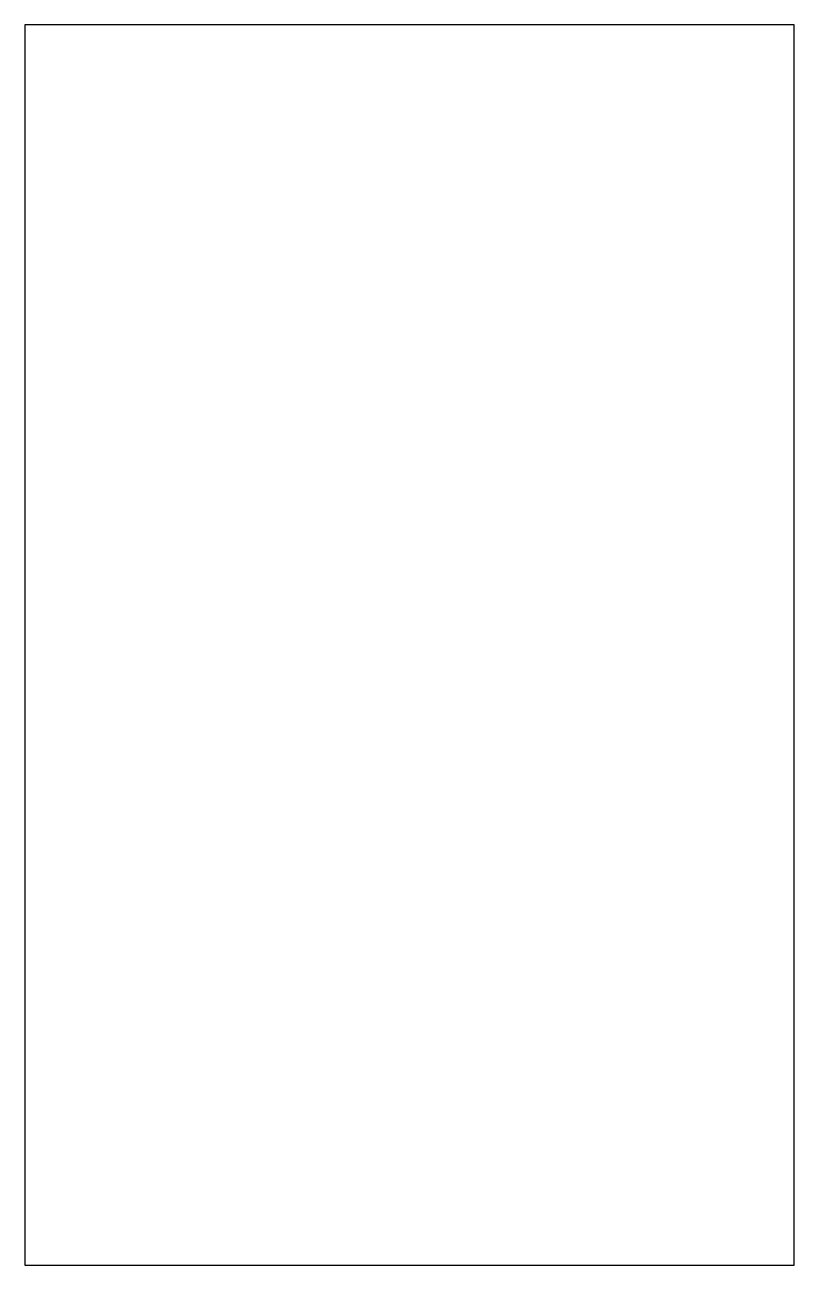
# Model space of a CAD drawing. Extents: x -180 to 180, y -290 to 290.
import ezdxf

# ---------------------------------------------------------------- set-up
doc = ezdxf.new("R2010")
doc.units = 0
doc.layers.get('0').update_dxf_attribs({"linetype": 'CONTINUOUS'})

msp = doc.modelspace()

# ---------------------------------------------------------------- linework, layer by layer
msp.add_lwpolyline([(180, 290), (-180, 290), (-180, -290), (180, -290)], close=True)

doc.saveas('drawing.dxf')
